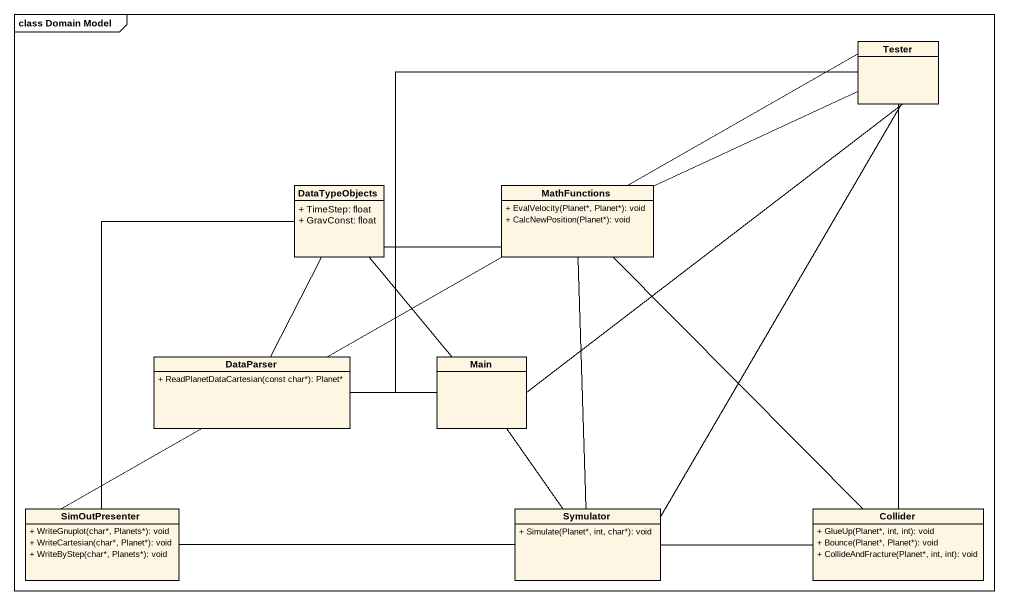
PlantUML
@startuml
mainframe class Domain Model
hide circle
hide empty members
skinparam classAttributeIconSize 0
class Tester
class DataTypeObjects {
  + TimeStep: float
  + GravConst: float
}
class MathFunctions {
  + EvalVelocity(Planet*, Planet*): void
  + CalcNewPosition(Planet*): void
}
class DataParser {
  + ReadPlanetDataCartesian(const char*): Planet*
}
class Main
class SimOutPresenter {
  + WriteGnuplot(char*, Planets*): void
  + WriteCartesian(char*, Planet*): void
  + WriteByStep(char*, Planets*): void
}
class Symulator {
  + Simulate(Planet*, int, char*): void
}
class Collider {
  + GlueUp(Planet*, int, int): void
  + Bounce(Planet*, Planet*): void
  + CollideAndFracture(Planet*, int, int): void
}
Tester -left- MathFunctions
Tester -left- DataParser
Tester -left- SimOutPresenter
Tester -- Symulator
Tester -- Collider
DataTypeObjects -right- MathFunctions
DataTypeObjects -- DataParser
DataTypeObjects -- Main
MathFunctions -- Symulator
MathFunctions -- Collider
Main -up- Tester
Main -left- DataParser
Main -- Symulator
SimOutPresenter -up- DataTypeObjects
Symulator -left- SimOutPresenter
Symulator -right- Collider
@enduml
